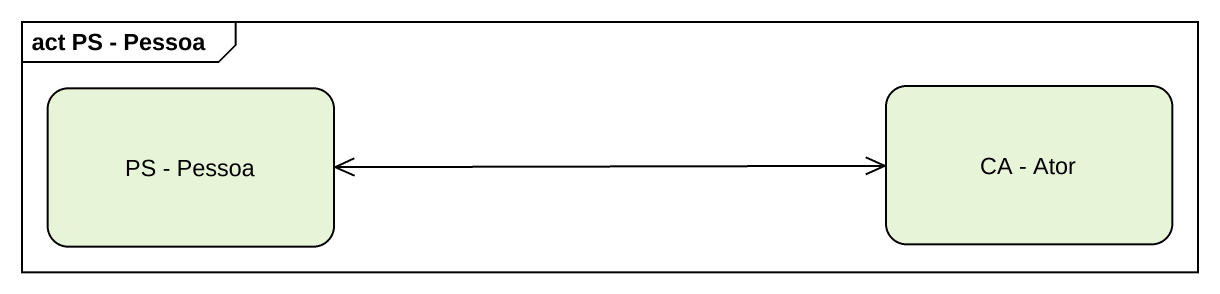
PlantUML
@startuml
mainframe act PS - Pessoa
hide empty description
state "PS - Pessoa" as PS_Pessoa
state "CA - Ator" as CA_Ator
PS_Pessoa -right-> CA_Ator
CA_Ator -left-> PS_Pessoa
@enduml
